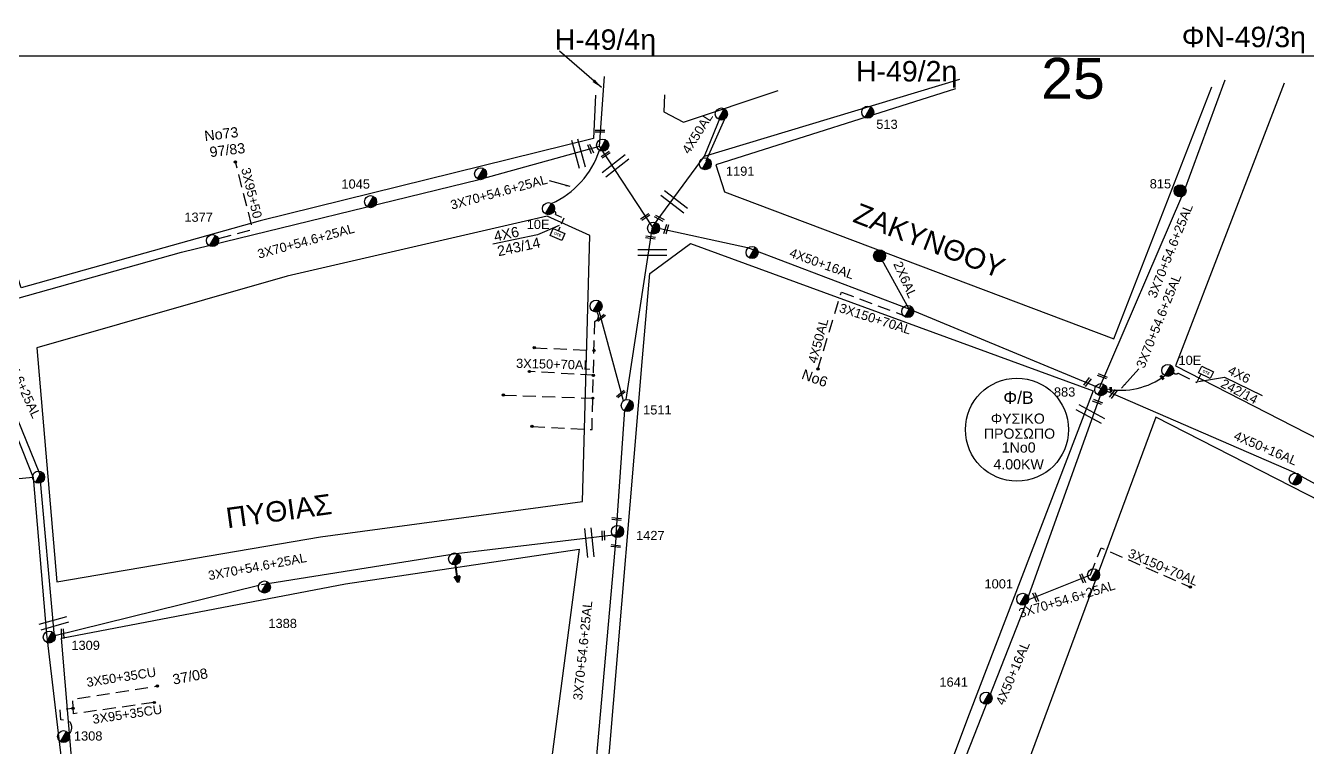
# Model space of a CAD drawing. Header units: millimetres. Extents: x 938 to 3112, y 793 to 1825.
# Drawn here: x 1315.6 to 1566.7, y 1672.5 to 1813.9 of the extents above; entities that cross this region are included whole.
import ezdxf
from ezdxf.enums import TextEntityAlignment as Align

# ---------------------------------------------------------------- set-up
doc = ezdxf.new("R2010")
doc.units = ezdxf.units.MM
doc.linetypes.add('DASHED', pattern=[19.05, 12.7, -6.35])
for name, color, linetype in [('Pillar OTE', 7, 'Continuous'), ('Γέφυρες Εναερίου Δικτύου', 7, 'Continuous'), ('Γυμνά εναέρια ΧΤ (3Φ)   3x50+35CU', 7, 'Continuous'), ('Γυμνά εναέρια ΧΤ (3Φ)   4x50AL', 7, 'Continuous'), ('Γυμνά εναέρια ΧΤ και ΦΟΠ (3Φ)   4x50+16AL', 7, 'Continuous'), ('Εναέρια παροχή ΧΤ 4x25', 7, 'SYN_LINE'), ('Επίτονοι', 7, 'Continuous'), ('Επιγραφές - Σχήματα', 7, 'Continuous'), ('Καλώδια ΧΤ   2x6AL', 7, 'DASHED'), ('Καλώδια ΧΤ   3x150+70AL', 7, 'DASHED'), ('Καλώδια ΧΤ   3x95+35CU', 7, 'DASHED'), ('Καλώδια ΧΤ   3x95+50CU', 7, 'DASHED'), ('Καλώδια ΧΤ   4x50AL', 7, 'DASHED'), ('Μηχανική τομή', 7, 'Continuous'), ('Στύλος Ξύλινος', 7, 'Continuous'), ('Στύλος Ξύλινος @ 1', 7, 'Continuous'), ('Στύλος ΦΜ', 7, 'Continuous'), ('Στύλος ΦΜ @ 1', 7, 'Continuous'), ('Συνδέσεις', 7, 'Continuous'), ('Συνεστραμμένα ΧΤ   3x70+54.6+25AL', 7, 'SYN_LINE'), ('Τομή', 7, 'Continuous'), ('Υπόβαθρο ΔΕΗ', 7, 'Continuous'), ('Υπόγεια καλώδια Παροχών ΧΤ   4x6', 7, 'DASHED')]:
    doc.layers.add(name, color=color, linetype=linetype)
doc.styles.add('ar', font='arial.ttf')
doc.styles.get("Standard").update_dxf_attribs({"font": 'arial.ttf'})
doc.linetypes.add('SYN_LINE', pattern='A,0.5,-0.0001,["/\\/\\/\\/",Standard,S=0.1,R=0,X=0,Y=-0.05],-0.25', length=0.7501)
doc.dimstyles.new('ISO-25', dxfattribs={"dimtxt": 2.5, "dimasz": 2.5, "dimexe": 1.25, "dimexo": 0.625, "dimtad": 1, "dimtxsty": 'Standard', "dimcen": 2.5, "dimaunit": 2, "dimazin": 0, "dimtfac": 1, "dimtmove": 0, "dimatfit": 3, "dimfxl": 1, "dimarcsym": 0})

# ---------------------------------------------------------------- blocks, each defined once
blk = doc.blocks.new('ΥΠΑΡΧΩΝ ΤΣΙΜΕΝΤΕΝΙΟΣ ΣΤΥΛΟΣ')
at = {"layer": 'Στύλος ΦΜ'}
blk.add_hatch(color=256, dxfattribs=at).paths.add_polyline_path([(-1.29, -2.28, 0.574793), (2.62, 0, 0.268822), (1.3, 2.27)])
blk.add_line((-1.29, -2.28), (1.3, 2.27), dxfattribs=at)
blk.add_circle((0, 0), 2.62, dxfattribs=at)
at = {"layer": 'Στύλος ΦΜ', "flags": 4}
for tag, p in [('ΑΡΙΘΜΟΣ', (-4.68, 8.05)), ('ΤΥΠΟΣ', (-4.91, 3.03))]:
    blk.add_attdef(tag, p, '', height=4, dxfattribs=at)
blk = doc.blocks.new('ΤΟΜΗ')
at = {"layer": 'Τομή', "ltscale": 40}
for p, q in [((-5.68, 0), (5.68, 0)), ((5.68, -2.33), (-5.68, -2.33))]:
    blk.add_line(p, q, dxfattribs=at)
blk = doc.blocks.new('ΕΠΙΤΟΝΟΣ')
at = {"layer": 'Επίτονοι', "lineweight": 40, "ltscale": 40}
blk.add_hatch(color=256, dxfattribs=at).paths.add_polyline_path([(-1.13, 6.47), (0, 9.1), (1.13, 6.47)])
for p, q in [((-1.13, 6.47), (0, 9.1)), ((1.13, 6.47), (-1.13, 6.47)), ((-1.13, 6.47), (0, 6.47)), ((0, 9.1), (1.13, 6.47)), ((0, 6.47), (0, 0))]:
    blk.add_line(p, q, dxfattribs=at)
blk = doc.blocks.new('_ΣΥΝΔΕΣΗ')
at = {"layer": 'Συνδέσεις', "linetype": 'SYN_LINE', "ltscale": 40}
blk.add_hatch(color=256, dxfattribs=at).paths.add_polyline_path([(0.5, -0.01, 1), (-0.5, -0.01, 1)])
at = {"layer": 'Συνδέσεις'}
blk.add_circle((0, -0.01), 0.5, dxfattribs=at)
blk = doc.blocks.new('ΜΗΧΑΝΙΚΗ ΤΟΜΗ')
at = {"layer": 'Μηχανική τομή', "ltscale": 40}
for p, q in [((-1.89, 0.78), (1.89, 0.78)), ((1.89, 0), (-1.89, 0))]:
    blk.add_line(p, q, dxfattribs=at)
blk = doc.blocks.new('ΥΠΑΡΧΩΝ ΞΥΛΙΝΟΣ ΣΤΥΛΟΣ')
at = {"layer": 'Στύλος Ξύλινος'}
h = blk.add_hatch(color=7, dxfattribs=at)
h.paths.add_polyline_path([(-2.62, 0, 0.270008), (-1.29, -2.28), (1.3, 2.27, 0.576266)])
h.paths.add_polyline_path([(-1.29, -2.28, 0.574793), (2.62, 0, 0.268822), (1.3, 2.27)])
at = {"layer": 'Στύλος Ξύλινος', "color": 7}
blk.add_line((-1.29, -2.28), (1.3, 2.27), dxfattribs=at)
blk.add_circle((0, 0), 2.62, dxfattribs=at)
at = {"layer": 'Στύλος Ξύλινος', "flags": 4}
for tag, p in [('ΑΡΙΘΜΟΣ', (-4.91, 8.6)), ('ΤΥΠΟΣ', (-4.85, 3.39))]:
    blk.add_attdef(tag, p, '', height=4, dxfattribs=at)
blk = doc.blocks.new('PILLAR ΟΤΕ')
at = {"layer": 'Pillar OTE', "ltscale": 40}
blk.add_lwpolyline([(-3.31, 2.02), (3.39, 2.02), (3.39, -1.99), (-3.31, -1.99)], close=True, dxfattribs=at)
at = {"layer": 'Pillar OTE', "insert": (-1.81, 0.71), "char_height": 1.3575, "width": 109.961, "attachment_point": 1}
blk.add_mtext('{\\fArial|b1|i0|c161|p34;OTE}', dxfattribs=at)

msp = doc.modelspace()

# ---------------------------------------------------------------- linework, layer by layer
at = {"layer": 'Γέφυρες Εναερίου Δικτύου', "color": 151, "flags": 128}
msp.add_lwpolyline([(1428.05, 1790.29), (1429.01, 1803.91)], dxfattribs=at)
at = {"layer": 'Γέφυρες Εναερίου Δικτύου', "color": 6, "flags": 128}
msp.add_lwpolyline([(1438.4, 1774.46), (1448.64, 1788.33), (1498.63, 1803.38)], dxfattribs=at)
at = {"layer": 'Γέφυρες Εναερίου Δικτύου', "color": 30, "flags": 128}
msp.add_lwpolyline([(1438.4, 1774.46), (1428.05, 1790.29)], dxfattribs=at)
at = {"layer": 'Γέφυρες Εναερίου Δικτύου', "color": 2, "linetype": 'DASHED', "ltscale": 0.2, "flags": 128}
for points in [[(1414.82, 1735.37), (1426.58, 1734.77), (1427.13, 1755.95)], [(1415.28, 1750.78), (1426.98, 1750.25)], [(1409.22, 1741.52), (1426.74, 1740.91)]]:
    msp.add_lwpolyline(points, dxfattribs=at)
at = {"layer": 'Γέφυρες Εναερίου Δικτύου', "color": 27, "flags": 128}
msp.add_lwpolyline([(1319.71, 1694.67), (1324.99, 1649.81)], dxfattribs=at)
at = {"layer": 'Γέφυρες Εναερίου Δικτύου', "color": 2, "linetype": 'DASHED', "ltscale": 0.2}
msp.add_arc((1426.75, 1756.98), 1.1, 290.5466, 46.1315, dxfattribs=at)
at = {"layer": 'Γυμνά εναέρια ΧΤ (3Φ)   3x50+35CU', "color": 27, "linetype": 'DASHED', "ltscale": 0.2, "flags": 128}
msp.add_lwpolyline([(1324.97, 1679.08), (1324.86, 1681.95), (1341.45, 1684.51)], dxfattribs=at)
msp.add_lwpolyline([(1324.23, 1675.23, 0.418076), (1324.02, 1677.78), (1322.49, 1677.93), (1322.36, 1679.97), (1324.93, 1680.18)], format="xyb", dxfattribs=at)
at = {"layer": 'Γυμνά εναέρια ΧΤ (3Φ)   4x50AL', "color": 30, "linetype": 'DASHED', "ltscale": 0.2, "flags": 128}
msp.add_lwpolyline([(1470.83, 1746.56), (1475.43, 1761.67)], dxfattribs=at)
at = {"layer": 'Γυμνά εναέρια ΧΤ και ΦΟΠ (3Φ)   4x50+16AL', "color": 30, "flags": 128}
msp.add_lwpolyline([(1438.4, 1774.46), (1457.04, 1770.4), (1488.68, 1758.38), (1526.6, 1742.68), (1564.07, 1726.43), (1598.76, 1707.46)], dxfattribs=at)
at = {"layer": 'Γυμνά εναέρια ΧΤ και ΦΟΠ (3Φ)   4x50+16AL', "color": 1, "flags": 128}
msp.add_lwpolyline([(1526.6, 1742.68), (1511.21, 1699.64), (1498.32, 1666.96), (1482.85, 1624.47)], dxfattribs=at)
at = {"layer": 'Εναέρια παροχή ΧΤ 4x25', "color": 27, "linetype": 'SYN_LINE', "ltscale": 15, "flags": 128}
msp.add_lwpolyline([(1317.09, 1725.38), (1302.2, 1724.03)], dxfattribs=at)
at = {"layer": 'Επιγραφές - Σχήματα'}
msp.add_lwpolyline([(974.02, 1807.96), (2963.81, 1807.96), (2963.81, 804.4), (974.02, 804.4)], close=True, dxfattribs=at)
at = {"layer": 'Επιγραφές - Σχήματα', "color": 202}
msp.add_circle((1509.83, 1734.74), 10.09, dxfattribs=at)
at = {"layer": 'Καλώδια ΧΤ   2x6AL', "color": 30, "linetype": 'SYN_LINE', "ltscale": 15, "flags": 128}
msp.add_lwpolyline([(1482.66, 1769.29), (1488.68, 1758.38)], dxfattribs=at)
at = {"layer": 'Καλώδια ΧΤ   3x150+70AL', "color": 30, "linetype": 'DASHED', "ltscale": 0.2, "flags": 128}
msp.add_lwpolyline([(1475.43, 1761.67), (1488.21, 1756.92)], dxfattribs=at)
at = {"layer": 'Καλώδια ΧΤ   3x150+70AL', "color": 2, "linetype": 'DASHED', "ltscale": 0.2, "flags": 128}
msp.add_lwpolyline([(1426.86, 1745.4), (1414.31, 1746.12)], dxfattribs=at)
at = {"layer": 'Καλώδια ΧΤ   3x150+70AL', "color": 1, "linetype": 'DASHED', "ltscale": 0.2, "flags": 128}
msp.add_lwpolyline([(1524.21, 1706.32), (1526.33, 1711.59), (1543.81, 1703.91)], dxfattribs=at)
at = {"layer": 'Καλώδια ΧΤ   3x95+35CU', "color": 27, "linetype": 'DASHED', "ltscale": 0.2, "flags": 128}
msp.add_lwpolyline([(1340.83, 1681.3), (1324.97, 1679.08)], dxfattribs=at)
at = {"layer": 'Καλώδια ΧΤ   3x95+50CU', "color": 1, "linetype": 'DASHED', "ltscale": 0.2, "flags": 128}
msp.add_lwpolyline([(1353.42, 1772.19), (1359.54, 1773.78, 0.467385), (1359.94, 1774.64), (1356.72, 1787.19)], format="xyb", dxfattribs=at)
at = {"layer": 'Καλώδια ΧΤ   4x50AL', "color": 6, "linetype": 'SYN_LINE', "ltscale": 10}
msp.add_line((1448.96, 1787.42), (1452.61, 1795.61), dxfattribs=at)
at = {"layer": 'Καλώδια ΧΤ   4x50AL', "color": 6, "linetype": 'SYN_LINE', "ltscale": 10, "flags": 128}
msp.add_lwpolyline([(1448.64, 1788.33), (1452.39, 1797.58)], dxfattribs=at)
at = {"layer": 'Συνεστραμμένα ΧΤ   3x70+54.6+25AL', "color": 30, "linetype": 'SYN_LINE', "ltscale": 20, "flags": 128}
for points in [[(1542.44, 1781.07), (1550.6, 1803.27)], [(1525.99, 1742.93), (1542.15, 1780.39)]]:
    msp.add_lwpolyline(points, dxfattribs=at)
at = {"layer": 'Συνεστραμμένα ΧΤ   3x70+54.6+25AL', "color": 1, "linetype": 'SYN_LINE', "ltscale": 20, "flags": 128}
for points in [[(1404.9, 1783.83), (1428.05, 1790.29)], [(1304.99, 1757.97), (1346.19, 1769.5), (1404.47, 1783.72)]]:
    msp.add_lwpolyline(points, dxfattribs=at)
at = {"layer": 'Συνεστραμμένα ΧΤ   3x70+54.6+25AL', "color": 2, "linetype": 'SYN_LINE', "ltscale": 20, "flags": 128}
for points in [[(1433.26, 1740.62), (1438.4, 1774.46)], [(1432.74, 1740.38), (1427.99, 1757.94)], [(1305.97, 1756.36), (1318.33, 1726.18), (1321.15, 1694.93)], [(1431.29, 1714.18), (1433.01, 1738.62)], [(1431.29, 1714.18), (1427.39, 1670.16)]]:
    msp.add_lwpolyline(points, dxfattribs=at)
at = {"layer": 'Συνεστραμμένα ΧΤ   3x70+54.6+25AL', "color": 27, "linetype": 'SYN_LINE', "ltscale": 20, "flags": 128}
for points in [[(1304.37, 1757.13), (1317.09, 1725.38), (1319.71, 1694.67)], [(1361.85, 1704.44), (1399.95, 1710.51), (1431.29, 1714.18)], [(1321.11, 1694.35), (1361.3, 1704.3)]]:
    msp.add_lwpolyline(points, dxfattribs=at)
at = {"layer": 'Συνεστραμμένα ΧΤ   3x70+54.6+25AL', "color": 1, "linetype": 'SYN_LINE', "ltscale": 15, "flags": 128}
msp.add_lwpolyline([(1511.81, 1701.33), (1524.21, 1706.32)], dxfattribs=at)
at = {"layer": 'Συνεστραμμένα ΧΤ   3x70+54.6+25AL', "color": 1, "linetype": 'SYN_LINE', "ltscale": 15}
msp.add_arc((1411.54, 1794.91), 17.39, 294.1209, 341.7456, dxfattribs=at)
at = {"layer": 'Συνεστραμμένα ΧΤ   3x70+54.6+25AL', "color": 30, "linetype": 'SYN_LINE', "ltscale": 15}
msp.add_arc((1530.17, 1756.85), 14.4, 259.0441, 306.8271, dxfattribs=at)
at = {"layer": 'Υπόβαθρο ΔΕΗ', "flags": 128}
for points in [[(1427.26, 1800.25), (1426.86, 1791.78), (1361.6, 1775.61), (1314.73, 1762.53), (1301.26, 1804.15)], [(1427.26, 1800.25), (1426.86, 1791.78), (1361.6, 1775.61), (1314.73, 1762.53), (1301.26, 1804.15)], [(1440.76, 1800.33), (1440.68, 1797.01), (1444.48, 1794.95), (1463.03, 1801.13)], [(1440.76, 1800.33), (1440.68, 1797.01), (1444.48, 1794.95), (1463.03, 1801.13)], [(1450.81, 1786.6), (1452.56, 1781.29), (1528.81, 1752.54), (1548.02, 1801.86)], [(1450.81, 1786.6), (1452.56, 1781.29), (1528.81, 1752.54), (1548.02, 1801.86)], [(1497.77, 1801.47), (1450.81, 1786.6)], [(1497.77, 1801.47), (1450.81, 1786.6)], [(1562.19, 1802.57), (1540.87, 1747.22), (1653.6, 1689.48), (1654.29, 1693.34)], [(1562.19, 1802.57), (1540.87, 1747.22), (1653.6, 1689.48), (1654.29, 1693.34)], [(1415.9, 1772.87), (1407.13, 1771.06)], [(1550.51, 1745.04), (1557.88, 1741.42)]]:
    msp.add_lwpolyline(points, dxfattribs=at)
for points in [[(1317.8, 1750.77), (1321.76, 1704.91), (1373.41, 1713.76), (1424.69, 1720.65), (1426.13, 1772.74), (1417.8, 1776.54), (1366.83, 1764.8)], [(1317.8, 1750.77), (1321.76, 1704.91), (1373.41, 1713.76), (1424.69, 1720.65), (1426.13, 1772.74), (1417.8, 1776.54), (1366.83, 1764.8)], [(1437.89, 1765.29), (1445.89, 1771.23), (1524.76, 1742.32), (1500.44, 1679.04), (1484.18, 1635.73), (1426.96, 1641.51), (1430.04, 1671.75), (1436.47, 1748.78)], [(1437.89, 1765.29), (1445.89, 1771.23), (1524.76, 1742.32), (1500.44, 1679.04), (1484.18, 1635.73), (1426.96, 1641.51), (1430.04, 1671.75), (1436.47, 1748.78)], [(1652.01, 1678.45), (1537.01, 1737.21), (1512.03, 1669.67), (1646.44, 1633.83)], [(1652.01, 1678.45), (1537.01, 1737.21), (1512.03, 1669.67), (1646.44, 1633.83)], [(1322.66, 1693.93), (1378.28, 1704.54), (1424.05, 1711.31), (1415.11, 1643.35), (1326.26, 1651.16)], [(1322.66, 1693.93), (1378.28, 1704.54), (1424.05, 1711.31), (1415.11, 1643.35), (1326.26, 1651.16)]]:
    msp.add_lwpolyline(points, close=True, dxfattribs=at)
at = {"layer": 'Υπόγεια καλώδια Παροχών ΧΤ   4x6', "color": 1, "linetype": 'DASHED', "ltscale": 0.1}
msp.add_lwpolyline([(1419.12, 1777.49, -0.636884), (1419.43, 1776.9), (1421.09, 1776.14), (1420, 1773.76)], format="xyb", dxfattribs=at)
at = {"layer": 'Υπόγεια καλώδια Παροχών ΧΤ   4x6', "color": 30, "linetype": 'DASHED', "ltscale": 0.2}
msp.add_lwpolyline([(1540.48, 1745.92, 0.485172), (1541.4, 1745.83), (1545.05, 1743.96), (1545.05, 1743.96), (1545.88, 1745.57)], format="xyb", dxfattribs=at)

# ---------------------------------------------------------------- block references
at = {"layer": 'Pillar OTE', "xscale": 0.375, "yscale": 0.375, "zscale": 0.375}
for p, rotation in [((1419.79, 1772.98), 336.9391748758028), ((1546.85, 1745.96), 333.5555330561663)]:
    msp.add_blockref('PILLAR ΟΤΕ', p, dxfattribs=dict(at, rotation=rotation))
at = {"layer": 'Επίτονοι', "xscale": 0.4499999999998701, "yscale": 0.4499999999998701, "zscale": 0.4499999999998701, "rotation": 187.4350440101589}
msp.add_blockref('ΕΠΙΤΟΝΟΣ', (1399.8, 1708.86), dxfattribs=at)
msp.add_blockref('ΕΠΙΤΟΝΟΣ', (1399.8, 1708.86), dxfattribs=at)
at = {"layer": 'Μηχανική τομή'}
for p, xscale, yscale, zscale, rotation in [((1428.14, 1793.42), 0.4999999999997496, 0.4999999999997496, 0.4999999999997496, 179.9909259053397), ((1426.48, 1789.79), 0.499999999999983, 0.499999999999983, 0.499999999999983, 113.4812661473671), ((1429.16, 1788.75), 0.4999999999998002, 0.4999999999998002, 0.4999999999998002, 212.1308476989258), ((1436.91, 1776.56), 0.4999999999998002, 0.4999999999998002, 0.4999999999998002, 212.1308476989258), ((1439.87, 1776.33), 0.4999999999998556, 0.4999999999998556, 0.4999999999998556, 151.6891505908821), ((1440.93, 1774.06), 0.4999999999998029, 0.4999999999998029, 0.4999999999998029, 252.3538663232924), ((1438.07, 1772.56), 0.4999999999998274, 0.4999999999998274, 0.4999999999998274, 173.0504859303819), ((1428.23, 1756.79), 0.4999999999999039, 0.4999999999999039, 0.4999999999999039, 219.1176478564186), ((1526.62, 1745.38), 0.4999999999999274, 0.4999999999999274, 0.4999999999999274, 158.7305736835532), ((1538.19, 1744.89), 0.2500000000001928, 0.2500000000001928, 0.2500000000001928, 306.0022346488805), ((1523.49, 1744.2), 0.4999999999999213, 0.4999999999999213, 0.4999999999999213, 232.1881526763892), ((1528.12, 1742.6), 0.2500000000001928, 0.2500000000001928, 0.2500000000001928, 274.8150321007039), ((1432.12, 1741.86), 0.4999999999999039, 0.4999999999999039, 0.4999999999999039, 219.1176478564186), ((1525.68, 1740.36), 0.4999999999999274, 0.4999999999999274, 0.4999999999999274, 158.7305736835532), ((1528.54, 1741.84), 0.4999999999999213, 0.4999999999999213, 0.4999999999999213, 232.1881526763892), ((1431.43, 1717.43), 0.4999999999998274, 0.4999999999998274, 0.4999999999998274, 173.0504859303819), ((1428.61, 1713.99), 0.4999999999999173, 0.4999999999999173, 0.4999999999999173, 272.4972097851402), ((1431.25, 1712.13), 0.4999999999998274, 0.4999999999998274, 0.4999999999998274, 173.0504859303819), ((1522.52, 1705.52), 0.4999999999998213, 0.4999999999998213, 0.4999999999998213, 293.7338252979779), ((1513.34, 1701.84), 0.4999999999998213, 0.4999999999998213, 0.4999999999998213, 293.7338252979779), ((1322.66, 1694.76), 0.4999999999999173, 0.4999999999999173, 0.4999999999999173, 272.4972097851402)]:
    msp.add_blockref('ΜΗΧΑΝΙΚΗ ΤΟΜΗ', p, dxfattribs=dict(at, xscale=xscale, yscale=yscale, zscale=zscale, rotation=rotation))
at = {"layer": 'Στύλος Ξύλινος @ 1', "ltscale": 40}
ref = msp.add_blockref('ΥΠΑΡΧΩΝ ΞΥΛΙΝΟΣ ΣΤΥΛΟΣ', (1541.78, 1781.51), dxfattribs=dict(at, xscale=0.4499999999998181, yscale=0.4499999999998181, zscale=0.4499999999998181))
ref.add_attrib('ΑΡΙΘΜΟΣ', '815', (1535.84, 1781.99), dxfattribs={"layer": 'Στύλος Ξύλινος', "height": 1.8, "flags": 4})
at = {"layer": 'Στύλος Ξύλινος @ 1', "ltscale": 40, "xscale": 0.4499999999998181, "yscale": 0.4499999999998181, "zscale": 0.4499999999998181}
msp.add_blockref('ΥΠΑΡΧΩΝ ΞΥΛΙΝΟΣ ΣΤΥΛΟΣ', (1482.93, 1768.78), dxfattribs=at)
at = {"layer": 'Στύλος ΦΜ @ 1', "ltscale": 40}
ref = msp.add_blockref('ΥΠΑΡΧΩΝ ΤΣΙΜΕΝΤΕΝΙΟΣ ΣΤΥΛΟΣ', (1480.6, 1796.91), dxfattribs=dict(at, xscale=0.4499999999998181, yscale=0.4499999999998181, zscale=0.4499999999998181))
ref.add_attrib('ΤΥΠΟΣ', '513', (1482.27, 1793.65), dxfattribs={"layer": 'Στύλος ΦΜ', "height": 1.8, "flags": 4})
at = {"layer": 'Στύλος ΦΜ @ 1', "ltscale": 40, "xscale": 0.4499999999998181, "yscale": 0.4499999999998181, "zscale": 0.4499999999998181}
for p in [(1451.92, 1796.56), (1451.92, 1796.56), (1428.67, 1790.46), (1428.67, 1790.46), (1404.76, 1784.87), (1438.64, 1774.21), (1438.64, 1774.21), (1457.94, 1769.44), (1457.94, 1769.44), (1427.37, 1758.94), (1427.37, 1758.94), (1488.44, 1757.88), (1488.44, 1757.88), (1318.16, 1725.43), (1318.16, 1725.43), (1564.37, 1725.06), (1399.67, 1709.42), (1524.85, 1706.31), (1524.85, 1706.31)]:
    msp.add_blockref('ΥΠΑΡΧΩΝ ΤΣΙΜΕΝΤΕΝΙΟΣ ΣΤΥΛΟΣ', p, dxfattribs=at)
at = {"layer": 'Στύλος ΦΜ @ 1', "ltscale": 40}
ref = msp.add_blockref('ΥΠΑΡΧΩΝ ΤΣΙΜΕΝΤΕΝΙΟΣ ΣΤΥΛΟΣ', (1448.77, 1786.81), dxfattribs=dict(at, xscale=0.4499999999998181, yscale=0.4499999999998181, zscale=0.4499999999998181))
ref.add_attrib('ΤΥΠΟΣ', '1191', (1452.81, 1784.46), dxfattribs={"layer": 'Στύλος ΦΜ', "height": 1.8, "flags": 4})
ref = msp.add_blockref('ΥΠΑΡΧΩΝ ΤΣΙΜΕΝΤΕΝΙΟΣ ΣΤΥΛΟΣ', (1448.77, 1786.81), dxfattribs=dict(at, xscale=0.4499999999998181, yscale=0.4499999999998181, zscale=0.4499999999998181))
ref.add_attrib('ΤΥΠΟΣ', '1191', (1452.81, 1784.46), dxfattribs={"layer": 'Στύλος ΦΜ', "height": 1.8, "flags": 4})
ref = msp.add_blockref('ΥΠΑΡΧΩΝ ΤΣΙΜΕΝΤΕΝΙΟΣ ΣΤΥΛΟΣ', (1383.2, 1779.39), dxfattribs=dict(at, xscale=0.4499999999998181, yscale=0.4499999999998181, zscale=0.4499999999998181))
ref.add_attrib('ΤΥΠΟΣ', '1045', (1377.49, 1781.95), dxfattribs={"layer": 'Στύλος ΦΜ', "height": 1.8, "flags": 4})
ref = msp.add_blockref('ΥΠΑΡΧΩΝ ΤΣΙΜΕΝΤΕΝΙΟΣ ΣΤΥΛΟΣ', (1383.2, 1779.39), dxfattribs=dict(at, xscale=0.4499999999998181, yscale=0.4499999999998181, zscale=0.4499999999998181))
ref.add_attrib('ΤΥΠΟΣ', '1045', (1377.49, 1781.95), dxfattribs={"layer": 'Στύλος ΦΜ', "height": 1.8, "flags": 4})
ref = msp.add_blockref('ΥΠΑΡΧΩΝ ΤΣΙΜΕΝΤΕΝΙΟΣ ΣΤΥΛΟΣ', (1418.06, 1778.02), dxfattribs=dict(at, xscale=0.4499999999998181, yscale=0.4499999999998181, zscale=0.4499999999998181))
ref.add_attrib('ΤΥΠΟΣ', '10Ε', (1413.78, 1774.04), dxfattribs={"layer": 'Στύλος ΦΜ', "height": 1.8, "flags": 4})
ref = msp.add_blockref('ΥΠΑΡΧΩΝ ΤΣΙΜΕΝΤΕΝΙΟΣ ΣΤΥΛΟΣ', (1352.24, 1771.76), dxfattribs=dict(at, xscale=0.4499999999998181, yscale=0.4499999999998181, zscale=0.4499999999998181))
ref.add_attrib('ΤΥΠΟΣ', '1377', (1346.72, 1775.45), dxfattribs={"layer": 'Στύλος ΦΜ', "height": 1.8, "flags": 4})
ref = msp.add_blockref('ΥΠΑΡΧΩΝ ΤΣΙΜΕΝΤΕΝΙΟΣ ΣΤΥΛΟΣ', (1352.24, 1771.76), dxfattribs=dict(at, xscale=0.4499999999998181, yscale=0.4499999999998181, zscale=0.4499999999998181))
ref.add_attrib('ΤΥΠΟΣ', '1377', (1346.72, 1775.45), dxfattribs={"layer": 'Στύλος ΦΜ', "height": 1.8, "flags": 4})
ref = msp.add_blockref('ΥΠΑΡΧΩΝ ΤΣΙΜΕΝΤΕΝΙΟΣ ΣΤΥΛΟΣ', (1539.38, 1746.35), dxfattribs=dict(at, xscale=0.4499999999998181, yscale=0.4499999999998181, zscale=0.4499999999998181))
ref.add_attrib('ΤΥΠΟΣ', '10Ε', (1541.48, 1747.42), dxfattribs={"layer": 'Στύλος ΦΜ', "height": 1.8, "flags": 4})
ref = msp.add_blockref('ΥΠΑΡΧΩΝ ΤΣΙΜΕΝΤΕΝΙΟΣ ΣΤΥΛΟΣ', (1526.27, 1742.57), dxfattribs=dict(at, xscale=0.4499999999998181, yscale=0.4499999999998181, zscale=0.4499999999998181))
ref.add_attrib('ΤΥΠΟΣ', '883', (1517.07, 1741.22), dxfattribs={"layer": 'Στύλος ΦΜ', "height": 1.8, "flags": 4})
ref = msp.add_blockref('ΥΠΑΡΧΩΝ ΤΣΙΜΕΝΤΕΝΙΟΣ ΣΤΥΛΟΣ', (1526.27, 1742.57), dxfattribs=dict(at, xscale=0.4499999999998181, yscale=0.4499999999998181, zscale=0.4499999999998181))
ref.add_attrib('ΤΥΠΟΣ', '883', (1517.07, 1741.22), dxfattribs={"layer": 'Στύλος ΦΜ', "height": 1.8, "flags": 4})
ref = msp.add_blockref('ΥΠΑΡΧΩΝ ΤΣΙΜΕΝΤΕΝΙΟΣ ΣΤΥΛΟΣ', (1433.48, 1739.47), dxfattribs=dict(at, xscale=0.4499999999998181, yscale=0.4499999999998181, zscale=0.4499999999998181))
ref.add_attrib('ΤΥΠΟΣ', '1511', (1436.59, 1737.71), dxfattribs={"layer": 'Στύλος ΦΜ', "height": 1.8, "flags": 4})
ref = msp.add_blockref('ΥΠΑΡΧΩΝ ΤΣΙΜΕΝΤΕΝΙΟΣ ΣΤΥΛΟΣ', (1433.48, 1739.47), dxfattribs=dict(at, xscale=0.4499999999998181, yscale=0.4499999999998181, zscale=0.4499999999998181))
ref.add_attrib('ΤΥΠΟΣ', '1511', (1436.59, 1737.71), dxfattribs={"layer": 'Στύλος ΦΜ', "height": 1.8, "flags": 4})
ref = msp.add_blockref('ΥΠΑΡΧΩΝ ΤΣΙΜΕΝΤΕΝΙΟΣ ΣΤΥΛΟΣ', (1431.58, 1714.8), dxfattribs=dict(at, xscale=0.4499999999998181, yscale=0.4499999999998181, zscale=0.4499999999998181))
ref.add_attrib('ΤΥΠΟΣ', '1427', (1435.21, 1713.11), dxfattribs={"layer": 'Στύλος ΦΜ', "height": 1.8, "flags": 4})
ref = msp.add_blockref('ΥΠΑΡΧΩΝ ΤΣΙΜΕΝΤΕΝΙΟΣ ΣΤΥΛΟΣ', (1431.58, 1714.8), dxfattribs=dict(at, xscale=0.4499999999998181, yscale=0.4499999999998181, zscale=0.4499999999998181))
ref.add_attrib('ΤΥΠΟΣ', '1427', (1435.21, 1713.11), dxfattribs={"layer": 'Στύλος ΦΜ', "height": 1.8, "flags": 4})
ref = msp.add_blockref('ΥΠΑΡΧΩΝ ΤΣΙΜΕΝΤΕΝΙΟΣ ΣΤΥΛΟΣ', (1362.41, 1703.92), dxfattribs=dict(at, xscale=0.4499999999998181, yscale=0.4499999999998181, zscale=0.4499999999998181))
ref.add_attrib('ΤΥΠΟΣ', '1388', (1363.18, 1695.89), dxfattribs={"layer": 'Στύλος ΦΜ', "height": 1.8, "flags": 4})
ref = msp.add_blockref('ΥΠΑΡΧΩΝ ΤΣΙΜΕΝΤΕΝΙΟΣ ΣΤΥΛΟΣ', (1362.41, 1703.92), dxfattribs=dict(at, xscale=0.4499999999998181, yscale=0.4499999999998181, zscale=0.4499999999998181))
ref.add_attrib('ΤΥΠΟΣ', '1388', (1363.18, 1695.89), dxfattribs={"layer": 'Στύλος ΦΜ', "height": 1.8, "flags": 4})
ref = msp.add_blockref('ΥΠΑΡΧΩΝ ΤΣΙΜΕΝΤΕΝΙΟΣ ΣΤΥΛΟΣ', (1510.96, 1701.53), dxfattribs=dict(at, xscale=0.4499999999998181, yscale=0.4499999999998181, zscale=0.4499999999998181))
ref.add_attrib('ΤΥΠΟΣ', '1001', (1503.47, 1703.64), dxfattribs={"layer": 'Στύλος ΦΜ', "height": 1.8, "flags": 4})
ref = msp.add_blockref('ΥΠΑΡΧΩΝ ΤΣΙΜΕΝΤΕΝΙΟΣ ΣΤΥΛΟΣ', (1510.96, 1701.53), dxfattribs=dict(at, xscale=0.4499999999998181, yscale=0.4499999999998181, zscale=0.4499999999998181))
ref.add_attrib('ΤΥΠΟΣ', '1001', (1503.47, 1703.64), dxfattribs={"layer": 'Στύλος ΦΜ', "height": 1.8, "flags": 4})
ref = msp.add_blockref('ΥΠΑΡΧΩΝ ΤΣΙΜΕΝΤΕΝΙΟΣ ΣΤΥΛΟΣ', (1320.26, 1694.12), dxfattribs=dict(at, xscale=0.4499999999998181, yscale=0.4499999999998181, zscale=0.4499999999998181))
ref.add_attrib('ΤΥΠΟΣ', '1309', (1324.58, 1691.6), dxfattribs={"layer": 'Στύλος ΦΜ', "height": 1.8, "flags": 4})
ref = msp.add_blockref('ΥΠΑΡΧΩΝ ΤΣΙΜΕΝΤΕΝΙΟΣ ΣΤΥΛΟΣ', (1320.26, 1694.12), dxfattribs=dict(at, xscale=0.4499999999998181, yscale=0.4499999999998181, zscale=0.4499999999998181))
ref.add_attrib('ΤΥΠΟΣ', '1309', (1324.58, 1691.6), dxfattribs={"layer": 'Στύλος ΦΜ', "height": 1.8, "flags": 4})
ref = msp.add_blockref('ΥΠΑΡΧΩΝ ΤΣΙΜΕΝΤΕΝΙΟΣ ΣΤΥΛΟΣ', (1503.78, 1682.15), dxfattribs=dict(at, xscale=0.4499999999998181, yscale=0.4499999999998181, zscale=0.4499999999998181))
ref.add_attrib('ΤΥΠΟΣ', '1641', (1494.64, 1684.4), dxfattribs={"layer": 'Στύλος ΦΜ', "height": 1.8, "flags": 4})
ref = msp.add_blockref('ΥΠΑΡΧΩΝ ΤΣΙΜΕΝΤΕΝΙΟΣ ΣΤΥΛΟΣ', (1503.78, 1682.15), dxfattribs=dict(at, xscale=0.4499999999998181, yscale=0.4499999999998181, zscale=0.4499999999998181))
ref.add_attrib('ΤΥΠΟΣ', '1641', (1494.64, 1684.4), dxfattribs={"layer": 'Στύλος ΦΜ', "height": 1.8, "flags": 4})
ref = msp.add_blockref('ΥΠΑΡΧΩΝ ΤΣΙΜΕΝΤΕΝΙΟΣ ΣΤΥΛΟΣ', (1323.06, 1674.62), dxfattribs=dict(at, xscale=0.4499999999998181, yscale=0.4499999999998181, zscale=0.4499999999998181))
ref.add_attrib('ΤΥΠΟΣ', '1308', (1325.08, 1673.85), dxfattribs={"layer": 'Στύλος ΦΜ', "height": 1.8, "flags": 4})
at = {"layer": 'Συνδέσεις', "xscale": 0.4500000000000455, "yscale": 0.4500000000000455, "zscale": 0.4500000000000455}
for p in [(1356.73, 1787.19), (1415.28, 1750.79), (1426.99, 1750.25), (1414.31, 1746.13), (1426.86, 1745.36), (1470.86, 1746.65), (1409.22, 1741.52), (1426.74, 1740.91), (1414.82, 1735.38), (1543.81, 1703.92), (1341.45, 1684.52), (1324.93, 1680.19), (1340.83, 1681.31)]:
    msp.add_blockref('_ΣΥΝΔΕΣΗ', p, dxfattribs=at)
at = {"layer": 'Τομή'}
for p, xscale, yscale, zscale, rotation in [((1424.48, 1788.96), 0.5000000000000592, 0.5000000000000592, 0.5000000000000592, 285.3185253682753), ((1424.48, 1788.96), 0.5000000000000592, 0.5000000000000592, 0.5000000000000592, 285.3185253682753), ((1430.84, 1786.87), 0.4999999999999899, 0.4999999999999899, 0.4999999999999899, 37.8930532350182), ((1430.84, 1786.87), 0.4999999999999899, 0.4999999999999899, 0.4999999999999899, 37.8930532350182), ((1443.01, 1779.82), 0.4999999999999424, 0.4999999999999424, 0.4999999999999424, 322.3973225550758), ((1443.01, 1779.82), 0.4999999999999424, 0.4999999999999424, 0.4999999999999424, 322.3973225550758), ((1524.46, 1738.3), 0.4999999999999923, 0.4999999999999923, 0.4999999999999923, 331.5382748499555), ((1524.46, 1738.3), 0.4999999999999923, 0.4999999999999923, 0.4999999999999923, 331.5382748499555), ((1425.49, 1712.54), 0.5000000000000345, 0.5000000000000345, 0.5000000000000345, 95.96964442285895), ((1425.49, 1712.54), 0.5000000000000345, 0.5000000000000345, 0.5000000000000345, 95.96964442285895), ((1320.99, 1697.39), 0.5000000000000051, 0.5000000000000051, 0.5000000000000051, 15.76800662853449), ((1320.99, 1697.39), 0.5000000000000051, 0.5000000000000051, 0.5000000000000051, 15.76800662853449)]:
    msp.add_blockref('ΤΟΜΗ', p, dxfattribs=dict(at, xscale=xscale, yscale=yscale, zscale=zscale, rotation=rotation))
at = {"layer": 'Τομή', "xscale": 0.5, "yscale": 0.5, "zscale": 0.5}
msp.add_blockref('ΤΟΜΗ', (1438.43, 1769.99), dxfattribs=at)
msp.add_blockref('ΤΟΜΗ', (1438.43, 1769.99), dxfattribs=at)

# ---------------------------------------------------------------- texts
at = {"layer": 'Γυμνά εναέρια ΧΤ (3Φ)   3x50+35CU'}
msp.add_text('3X50+35CU', height=1.8, rotation=8.738, dxfattribs=at).set_placement((1334.35, 1686.27), align=Align.MIDDLE)
at = {"layer": 'Γυμνά εναέρια ΧΤ (3Φ)   4x50AL'}
msp.add_text('4X50AL', height=1.8, rotation=74.8852, dxfattribs=at).set_placement((1470.88, 1752.16), align=Align.MIDDLE)
at = {"layer": 'Γυμνά εναέρια ΧΤ και ΦΟΠ (3Φ)   4x50+16AL'}
for rotation, p in [(340.0919, (1471.62, 1767.26)), (336.8211, (1558.56, 1731.11)), (67.0899, (1509.01, 1687.05))]:
    msp.add_text('4X50+16AL', height=1.8, rotation=rotation, dxfattribs=at).set_placement(p, align=Align.MIDDLE)
at = {"layer": 'Επιγραφές - Σχήματα', "color": 1, "style": 'ar'}
for s, height, p in [('Φ/Β', 2.43, (1510.12, 1741.05)), ('ΦΥΣΙΚΟ ', 1.988, (1510.39, 1736.9)), ('1No0', 1.988, (1510.17, 1731.25)), ('4.00KW', 1.988, (1510.16, 1727.95))]:
    msp.add_text(s, height=height, dxfattribs=at).set_placement(p, align=Align.MIDDLE)
at = {"layer": 'Επιγραφές - Σχήματα', "linetype": 'DASHED', "ltscale": 0.2, "width": 17.2922, "attachment_point": 1}
for s, insert, char_height in [('Η-49/4η', (1419.26, 1813.13), 4), ('ΦΝ-49/3η', (1542.12, 1813.65), 4), ('Η-49/2η', (1478.28, 1806.94), 4), ('25', (1514.6, 1807.55), 8)]:
    msp.add_mtext(s, dxfattribs=dict(at, insert=insert, char_height=char_height))
at = {"layer": 'Επιγραφές - Σχήματα', "linetype": 'DASHED', "ltscale": 0.2, "attachment_point": 1}
for s, insert, char_height, width, rotation in [('Νο73', (1350.52, 1793.24), 2, 17.7581, 6.9781), ('97/83', (1351.55, 1790.08), 2, 17.7581, 6.9781), ('ΖΑΚΥΝΘΟΥ', (1478.92, 1779.24), 4, 17.2922, 338.816), ('4Χ6', (1407.17, 1773.52), 2, 17.7581, 12.0776), ('243/14', (1407.84, 1770.64), 2, 17.7581, 12.0776), ('Νο6', (1468.16, 1746.65), 2, 17.7581, 340.0235), ('ΠΥΘΙΑΣ', (1354.62, 1719.37), 4, 17.2922, 7.8434), ('37/08', (1344.23, 1686.75), 2, 17.7581, 10.9069)]:
    msp.add_mtext(s, dxfattribs=dict(at, insert=insert, char_height=char_height, width=width, rotation=rotation))
at = {"layer": 'Επιγραφές - Σχήματα', "color": 1, "insert": (1503.33, 1734.95), "char_height": 1.988, "width": 14.3132, "attachment_point": 1}
msp.add_mtext('ΠΡΟΣΩΠΟ', dxfattribs=at)
at = {"layer": 'Καλώδια ΧΤ   2x6AL', "ltscale": 0.2}
msp.add_text('2X6AL', height=1.8, rotation=294.2483, dxfattribs=at).set_placement((1487.94, 1764.13), align=Align.MIDDLE)
at = {"layer": 'Καλώδια ΧΤ   3x150+70AL', "ltscale": 0.2}
for s, rotation, p in [('3X150+70AL', 342.2711, (1482.08, 1756.45)), ('3X150+70AL', 358.5512, (1419.01, 1747.57)), ('4Χ6', 332.7914, (1553.38, 1745.54)), ('242/14', 332.7914, (1553.43, 1742.25)), ('3X150+70AL', 336.8211, (1538.5, 1707.81))]:
    msp.add_text(s, height=1.8, rotation=rotation, dxfattribs=at).set_placement(p, align=Align.MIDDLE)
at = {"layer": 'Καλώδια ΧΤ   3x95+35CU', "ltscale": 0.2}
msp.add_text('3X95+35CU', height=1.8, rotation=8.5438, dxfattribs=at).set_placement((1335.53, 1679.02), align=Align.MIDDLE)
at = {"layer": 'Καλώδια ΧΤ   3x95+50CU', "ltscale": 0.2}
msp.add_text('3X95+50', height=1.8, rotation=283.6394, dxfattribs=at).set_placement((1359.91, 1781.1), align=Align.MIDDLE)
at = {"layer": 'Καλώδια ΧΤ   4x50AL'}
msp.add_text('4X50AL', height=1.8, rotation=57.6998, dxfattribs=at).set_placement((1447.22, 1792.83), align=Align.MIDDLE)
at = {"layer": 'Συνεστραμμένα ΧΤ   3x70+54.6+25AL', "ltscale": 20}
for rotation, p in [(15.2413, (1408.34, 1781.26)), (68.102, (1539.86, 1769.76)), (15.2413, (1370.53, 1771.66)), (68.102, (1537.59, 1756.02)), (294.6975, (1313.74, 1746.03)), (10.6223, (1361.02, 1707.93)), (16.7475, (1519.61, 1701.54)), (84.0883, (1424.75, 1691.5))]:
    msp.add_text('3X70+54.6+25AL', height=1.8, rotation=rotation, dxfattribs=at).set_placement(p, align=Align.MIDDLE)

# ---------------------------------------------------------------- leaders
at = {"layer": 'Επιγραφές - Σχήματα', "ltscale": 40}
for points, override in [([(1428.41, 1801.76), (1420.24, 1808.86)], {"dimasz": 2, "dimtad": 0}), ([(1422.33, 1782.33), (1418.27, 1783.44)], {"dimasz": 1, "dimtad": 0}), ([(1420.16, 1774.73), (1415.9, 1772.87)], {"dimasz": 1, "dimtad": 0}), ([(1530.32, 1742.88), (1533.7, 1746.67)], {"dimasz": 1, "dimtad": 0}), ([(1545.42, 1744.2), (1550.51, 1745.04)], {"dimasz": 1, "dimtad": 0})]:
    msp.add_leader(points, dimstyle='ISO-25', override=override, dxfattribs=at)

doc.saveas('drawing.dxf')
